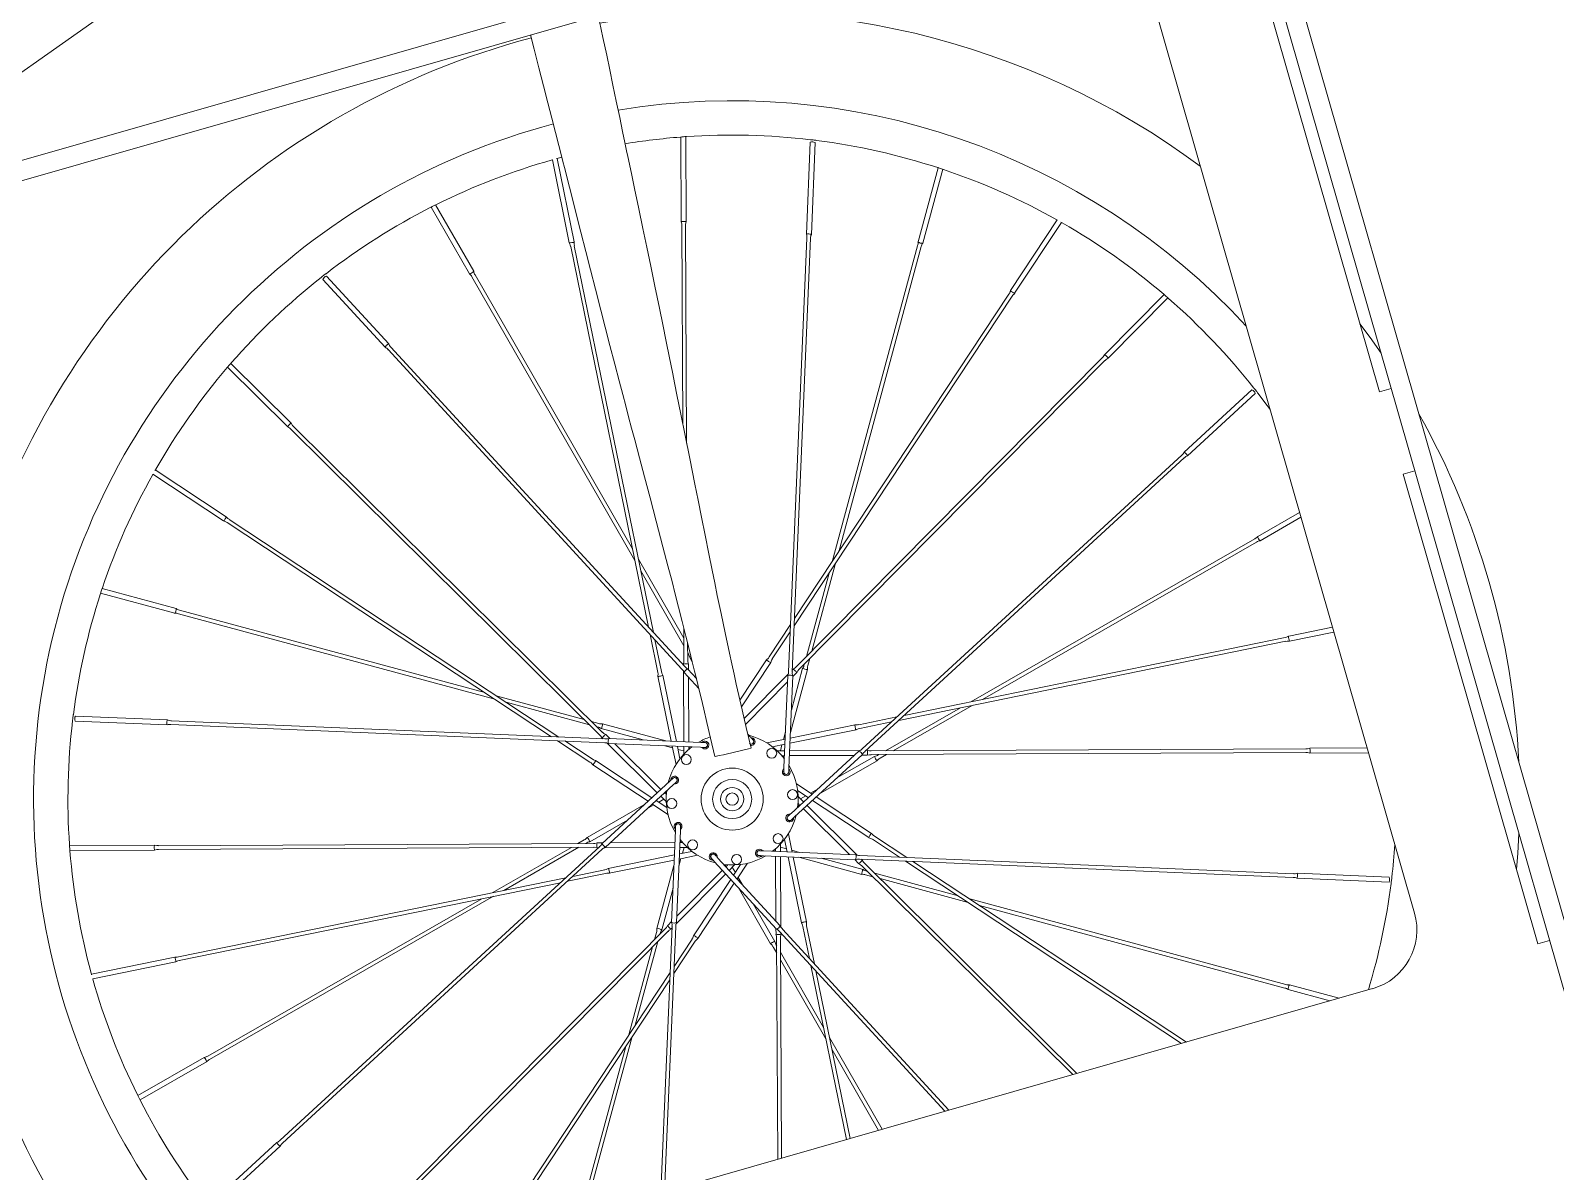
# Model space of a CAD drawing. Header units: millimetres. Extents: x -676 to 3203, y 230 to 2977.
# Drawn here: x 400 to 1024, y 2149 to 2615 of the extents above; entities that cross this region are included whole.
import ezdxf

# ---------------------------------------------------------------- set-up
doc = ezdxf.new("R2010")
doc.units = ezdxf.units.MM
doc.layers.add('ZANO_R', color=7, linetype='Continuous', lineweight=0)

msp = doc.modelspace()

# ---------------------------------------------------------------- linework, layer by layer
at = {"layer": 'ZANO_R'}
for p, q in [((874.35, 2699.15), (98.23, 2476.6)), ((876.56, 2691.46), (100.44, 2468.91)), ((904.04, 2682.7), (1104.15, 1984.82)), ((843.9, 2682.02), (966.56, 2254.26)), ((896.35, 2680.49), (1095.83, 1984.82)), ((897.09, 2659.79), (952.21, 2467.53)), ((952.21, 2467.53), (957.02, 2468.91)), ((966.67, 2435.27), (961.86, 2433.89)), ((961.86, 2433.89), (1016.99, 2241.64)), ((1016.99, 2241.64), (1021.79, 2243.02)), ((949.41, 2223.34), (214.63, 2012.64))]:
    msp.add_line(p, q, dxfattribs=at)
at = {"layer": 'ZANO_R', "color": 253}
for p, q in [((310.44, 2537.45), (472.22, 2651.53)), ((666.42, 2571.8), (666.59, 2537.16)), ((668.62, 2537.17), (668.45, 2571.96)), ((719.37, 2569.67), (717.79, 2532.04)), ((719.82, 2531.95), (721.4, 2569.58)), ((613.88, 2562.46), (620.81, 2528.54)), ((622.8, 2528.94), (615.84, 2563.02)), ((616.23, 2563.11), (617.76, 2563.52)), ((771.64, 2559.23), (763.45, 2528.93)), ((765.41, 2528.4), (773.57, 2558.6)), ((564.32, 2543.11), (579.95, 2515.89)), ((581.72, 2516.9), (566.13, 2544.03)), ((666.85, 2535.59), (667.25, 2454.34)), ((668.82, 2446.5), (668.38, 2535.6)), ((820.37, 2537.87), (801.28, 2508.98)), ((802.98, 2507.86), (822.15, 2536.88)), ((621.38, 2527.05), (653.24, 2371.2)), ((655.24, 2369.02), (622.87, 2527.35)), ((717.97, 2530.46), (710.52, 2353.02)), ((712.04, 2352.96), (719.5, 2530.4)), ((763.28, 2527.35), (728.32, 2398.05)), ((731, 2402.1), (764.75, 2526.95)), ((546.96, 2487.18), (521.47, 2514.9)), ((580.95, 2514.65), (647.66, 2398.51)), ((646.69, 2403.26), (582.28, 2515.41)), ((519.98, 2513.53), (545.47, 2485.8)), ((712.84, 2371.84), (801.9, 2506.69)), ((800.63, 2507.53), (712.96, 2374.8)), ((864.13, 2507.32), (839.75, 2482.71)), ((841.2, 2481.28), (865.67, 2505.99)), ((546.71, 2484.82), (666.91, 2354.08)), ((668.03, 2355.11), (547.84, 2485.85)), ((481.03, 2477.6), (505.64, 2453.22)), ((507.07, 2454.67), (482.36, 2479.14)), ((838.83, 2481.41), (713.66, 2355)), ((714.74, 2353.93), (839.91, 2480.34)), ((900.06, 2468.37), (872.33, 2442.88)), ((873.71, 2441.39), (901.43, 2466.88)), ((506.94, 2452.3), (633.35, 2327.13)), ((634.42, 2328.21), (508.01, 2453.38)), ((871.35, 2441.64), (740.61, 2321.44)), ((741.64, 2320.32), (872.38, 2440.51)), ((450.48, 2433.84), (479.37, 2414.75)), ((480.49, 2416.45), (451.47, 2435.62)), ((480.82, 2414.1), (613.55, 2326.43)), ((616.51, 2326.31), (481.66, 2415.37)), ((919.54, 2418.23), (902.42, 2408.4)), ((903.43, 2406.63), (920.11, 2416.22)), ((901.18, 2407.4), (785.04, 2340.69)), ((789.79, 2341.66), (901.94, 2406.07)), ((667.68, 2366.7), (649.1, 2399.06)), ((719.99, 2361.4), (729.73, 2397.42)), ((650.07, 2394.31), (667.7, 2363.61)), ((727.06, 2393.37), (717.82, 2359.21)), ((429.12, 2385.11), (459.42, 2376.92)), ((459.95, 2378.88), (429.75, 2387.04)), ((461, 2376.75), (590.3, 2341.79)), ((586.25, 2344.47), (461.4, 2378.22)), ((667.66, 2371.01), (667.73, 2357.7)), ((711.33, 2372.33), (702.58, 2359.09)), ((933.02, 2371.21), (915.07, 2367.54)), ((653.83, 2368.3), (657.01, 2352.76)), ((658.51, 2353.06), (655.83, 2366.13)), ((669.25, 2357.7), (669.22, 2364.82)), ((703.86, 2358.25), (711.21, 2369.38)), ((755.55, 2333.11), (913.88, 2365.48)), ((913.58, 2366.97), (757.73, 2335.11)), ((915.47, 2365.55), (933.58, 2369.25)), ((669.57, 2363.42), (669.22, 2364.02)), ((669.24, 2360.94), (669.4, 2360.65)), ((669.96, 2359.16), (671.13, 2357.13)), ((718.4, 2355.51), (719.19, 2358.42)), ((667.48, 2356.12), (667.48, 2355.71)), ((667.5, 2353.23), (667.64, 2324.41)), ((667.79, 2352.75), (673.8, 2346.22)), ((672.81, 2350.29), (669.28, 2354.13)), ((669.53, 2353.86), (669.51, 2356.13)), ((701.51, 2357.92), (690.6, 2341.41)), ((691.23, 2338.66), (703.2, 2356.8)), ((710.34, 2352.01), (692.33, 2333.83)), ((711.25, 2328.11), (718.23, 2353.93)), ((716.27, 2354.46), (711.64, 2337.33)), ((712.37, 2354.06), (712.08, 2353.77)), ((712.22, 2351.02), (713.81, 2352.63)), ((717.01, 2356.23), (716.93, 2355.91)), ((657.08, 2351.17), (662.5, 2324.63)), ((664.6, 2324.54), (659.07, 2351.57)), ((669.67, 2324.33), (669.54, 2350.85)), ((692.87, 2331.49), (710.09, 2348.88)), ((710.2, 2351.47), (708.62, 2313.84)), ((710.65, 2313.75), (712.23, 2351.38)), ((626.95, 2333.46), (590.93, 2343.2)), ((594.98, 2340.53), (629.14, 2331.29)), ((753.23, 2320.67), (785.59, 2339.25)), ((456.4, 2333.29), (418.77, 2334.87)), ((754.84, 2334.52), (739.29, 2331.34)), ((780.84, 2338.28), (750.14, 2320.65)), ((418.68, 2332.84), (456.31, 2331.26)), ((457.89, 2331.44), (635.33, 2323.99)), ((635.39, 2325.51), (457.95, 2332.97)), ((632.84, 2331.87), (629.93, 2332.66)), ((632.12, 2330.48), (632.44, 2330.4)), ((633.89, 2329.74), (651.02, 2325.11)), ((660.24, 2324.72), (634.42, 2331.7)), ((637.33, 2325.69), (635.72, 2327.28)), ((694.77, 2326.4), (693.82, 2327.44)), ((709.23, 2328.42), (708.38, 2325.28)), ((711.07, 2323.75), (738.1, 2329.28)), ((737.7, 2331.27), (711.16, 2325.85)), ((739.59, 2329.84), (752.66, 2332.52)), ((616.02, 2324.8), (629.26, 2316.05)), ((630.1, 2317.33), (618.97, 2324.68)), ((634.29, 2325.84), (634.58, 2325.55)), ((636.34, 2323.81), (656.82, 2303.53)), ((636.88, 2323.67), (674.51, 2322.09)), ((674.6, 2324.12), (636.97, 2325.7)), ((658.32, 2304.9), (639.47, 2323.56)), ((659.93, 2322.7), (663.07, 2321.85)), ((662.92, 2322.58), (664.46, 2315.06)), ((666.06, 2317.38), (665.02, 2322.49)), ((665.27, 2321.26), (667.66, 2320.61)), ((667.65, 2322.38), (667.66, 2319.27)), ((669.69, 2321.23), (669.68, 2322.29)), ((670.53, 2321.94), (669.68, 2322.17)), ((709.11, 2325.43), (701.59, 2323.89)), ((703.91, 2322.29), (709.02, 2323.33)), ((708.91, 2320.7), (705.8, 2320.69)), ((707.79, 2323.08), (707.14, 2320.69)), ((739.76, 2320.85), (710.94, 2320.71)), ((739.28, 2320.56), (711.56, 2295.07)), ((742.65, 2320.87), (742.24, 2320.87)), ((922.12, 2321.5), (744.23, 2320.62)), ((947.17, 2321.87), (923.69, 2321.76)), ((630.43, 2314.98), (653.04, 2300.05)), ((654.58, 2301.47), (631.55, 2316.67)), ((707.76, 2318.66), (708.82, 2318.67)), ((708.47, 2317.82), (708.7, 2318.67)), ((710.86, 2318.68), (737.38, 2318.81)), ((712.93, 2293.58), (740.66, 2319.07)), ((723.51, 2303.31), (746.7, 2316.62)), ((745.69, 2318.39), (730.31, 2309.55)), ((740.39, 2318.82), (742.66, 2318.84)), ((744.23, 2319.1), (922.13, 2319.97)), ((747.47, 2319.11), (747.18, 2318.95)), ((747.94, 2317.63), (750.55, 2319.13)), ((923.7, 2319.73), (947.75, 2319.84)), ((661.95, 2308.24), (634.22, 2282.75)), ((710.64, 2312.12), (710.59, 2312.36)), ((635.6, 2281.26), (663.32, 2306.75)), ((658.26, 2302.1), (660.47, 2299.91)), ((660.51, 2302.73), (659.76, 2303.47)), ((660.61, 2303.82), (659.85, 2303.39)), ((720.1, 2302.92), (713.7, 2307.15)), ((714.2, 2304.38), (718.56, 2301.51)), ((716.62, 2299.72), (714.41, 2301.91)), ((717.51, 2302.2), (715.36, 2300.97)), ((722.31, 2304.96), (719.48, 2303.33)), ((651.37, 2298.51), (628.18, 2285.2)), ((652.57, 2296.86), (655.4, 2298.49)), ((654.78, 2298.89), (661.18, 2294.67)), ((660.68, 2297.44), (656.32, 2300.31)), ((657.37, 2299.62), (659.52, 2300.85)), ((714.27, 2298), (715.03, 2298.43)), ((714.37, 2299.09), (715.12, 2298.35)), ((716.56, 2296.92), (735.41, 2278.26)), ((738.54, 2278.01), (718.06, 2298.29)), ((720.3, 2300.35), (743.33, 2285.15)), ((744.45, 2286.84), (721.84, 2301.77)), ((629.19, 2283.43), (644.57, 2292.27)), ((626.94, 2284.19), (624.33, 2282.69)), ((664.02, 2283.14), (637.5, 2283.01)), ((664.23, 2288.07), (662.65, 2250.44)), ((664.68, 2250.35), (666.26, 2287.98)), ((667.12, 2283.16), (666.06, 2283.15)), ((666.41, 2284), (666.18, 2283.15)), ((708.82, 2284.44), (709.87, 2279.33)), ((711.96, 2279.24), (710.42, 2286.76)), ((744.78, 2284.49), (755.91, 2277.14)), ((758.86, 2277.02), (745.62, 2285.77)), ((451.18, 2282.09), (416.39, 2281.92)), ((416.55, 2279.89), (451.19, 2280.06)), ((630.65, 2282.72), (452.75, 2281.85)), ((452.76, 2280.32), (630.65, 2281.2)), ((633.24, 2281.5), (502.5, 2161.31)), ((503.53, 2160.18), (634.27, 2280.38)), ((621.65, 2281.15), (589.29, 2262.57)), ((594.04, 2263.54), (624.74, 2281.17)), ((627.41, 2282.71), (627.7, 2282.87)), ((634.49, 2282.99), (632.22, 2282.98)), ((632.23, 2280.95), (632.64, 2280.95)), ((635.12, 2280.97), (663.94, 2281.11)), ((663.81, 2278.07), (636.78, 2272.54)), ((665.77, 2276.39), (673.29, 2277.93)), ((670.97, 2279.53), (665.86, 2278.48)), ((665.97, 2281.12), (669.08, 2281.13)), ((667.09, 2278.74), (667.74, 2281.13)), ((700.28, 2277.7), (737.91, 2276.12)), ((738, 2278.15), (700.37, 2279.73)), ((704.35, 2279.88), (705.2, 2279.65)), ((705.19, 2280.59), (705.2, 2279.53)), ((705.21, 2277.49), (705.34, 2250.97)), ((707.23, 2279.44), (707.22, 2282.55)), ((709.61, 2280.56), (707.22, 2281.21)), ((707.38, 2248.59), (707.24, 2277.41)), ((710.28, 2277.28), (715.81, 2250.25)), ((714.95, 2279.12), (711.81, 2279.97)), ((717.8, 2250.65), (712.38, 2277.19)), ((714.64, 2277.1), (740.46, 2270.12)), ((916.99, 2270.38), (739.55, 2277.83)), ((635.29, 2271.98), (622.22, 2269.3)), ((637.18, 2270.55), (663.72, 2275.97)), ((663.63, 2273.71), (656.65, 2247.89)), ((683.45, 2271.79), (664.79, 2252.94)), ((665.65, 2273.4), (666.5, 2276.54)), ((680.11, 2275.42), (705.6, 2247.69)), ((707.09, 2249.07), (681.6, 2276.79)), ((684.53, 2274.08), (684.96, 2273.32)), ((685.62, 2273.98), (684.88, 2273.23)), ((686.25, 2271.73), (688.44, 2273.94)), ((688.73, 2270.84), (687.5, 2272.99)), ((690.91, 2274.15), (688.04, 2269.79)), ((689.46, 2268.25), (693.68, 2274.65)), ((740.99, 2272.08), (723.86, 2276.71)), ((737.55, 2276.13), (739.16, 2274.54)), ((739.49, 2276.31), (916.93, 2268.85)), ((740.59, 2275.98), (740.3, 2276.27)), ((740.46, 2273.61), (826.75, 2188.16)), ((828.43, 2188.65), (741.53, 2274.69)), ((742.76, 2271.34), (742.44, 2271.42)), ((758.37, 2275.51), (871.29, 2200.93)), ((873.21, 2201.49), (761.33, 2275.39)), ((619.33, 2268.71), (461, 2236.34)), ((461.3, 2234.85), (617.15, 2266.71)), ((620.05, 2267.3), (635.59, 2270.48)), ((658.61, 2247.36), (663.24, 2264.49)), ((664.54, 2249.81), (684.82, 2270.29)), ((686.88, 2268.05), (671.68, 2245.02)), ((673.37, 2243.9), (688.3, 2266.51)), ((689.84, 2264.84), (703.15, 2241.65)), ((691.49, 2266.04), (689.86, 2268.87)), ((742.04, 2269.95), (744.95, 2269.16)), ((779.9, 2261.29), (745.74, 2270.53)), ((747.93, 2268.36), (783.95, 2258.62)), ((918.48, 2268.53), (956.11, 2266.95)), ((956.2, 2268.98), (918.57, 2270.56)), ((585.09, 2260.16), (472.94, 2195.75)), ((473.7, 2194.42), (589.84, 2261.13)), ((913.88, 2225.07), (784.59, 2260.03)), ((704.92, 2242.66), (696.08, 2258.04)), ((788.63, 2257.35), (913.48, 2223.6)), ((660.14, 2247.89), (534.97, 2121.48)), ((536.05, 2120.41), (661.22, 2246.82)), ((656.48, 2246.31), (655.69, 2243.4)), ((657.87, 2245.59), (657.95, 2245.91)), ((662.84, 2248.86), (658.26, 2139.85)), ((659.8, 2140.29), (664.36, 2248.8)), ((662.66, 2250.8), (661.07, 2249.19)), ((662.51, 2247.76), (662.8, 2248.05)), ((705.35, 2247.96), (705.37, 2245.69)), ((706.85, 2246.71), (774.46, 2173.17)), ((707.4, 2245.7), (707.4, 2246.11)), ((776.1, 2173.64), (707.97, 2247.74)), ((716.37, 2248.76), (719.05, 2235.69)), ((721.05, 2233.51), (717.87, 2249.06)), ((654.89, 2240.42), (645.15, 2204.4)), ((647.82, 2208.45), (657.06, 2242.61)), ((663.55, 2229.49), (672.3, 2242.73)), ((671.02, 2243.57), (663.67, 2232.44)), ((704.16, 2240.41), (705.66, 2237.8)), ((705.64, 2240.88), (705.48, 2241.17)), ((705.63, 2244.12), (706.07, 2153.56)), ((707.59, 2154), (707.15, 2244.12)), ((459.41, 2236.27), (425.33, 2229.31)), ((425.89, 2227.35), (459.81, 2234.28)), ((724.81, 2207.51), (707.18, 2238.21)), ((707.2, 2235.12), (725.78, 2202.76)), ((662.04, 2229.98), (589.49, 2120.13)), ((591.74, 2120.78), (661.92, 2227.02)), ((719.64, 2232.79), (734.19, 2161.62)), ((735.66, 2162.04), (721.64, 2230.62)), ((914.93, 2222.94), (931.97, 2218.33)), ((935.74, 2219.42), (915.46, 2224.9)), ((626.84, 2130.84), (646.56, 2203.76)), ((748.76, 2165.8), (727.22, 2203.31)), ((643.88, 2199.72), (625.13, 2130.35)), ((728.19, 2198.56), (747.26, 2165.37)), ((471.45, 2195.19), (444.32, 2179.6)), ((445.24, 2177.79), (472.46, 2193.42)), ((501.17, 2160.43), (473.45, 2134.94)), ((474.82, 2133.45), (502.55, 2158.94))]:
    msp.add_line(p, q, dxfattribs=at)
at = {"layer": 'ZANO_R', "color": 253, "flags": 128}
for points in [[(695.15, 2321.78), (693.16, 2330.26), (691.5, 2337.45), (690.16, 2343.36), (689.13, 2347.97), (688.23, 2352), (687.31, 2356.2), (686.36, 2360.57), (684.58, 2368.88), (682.9, 2376.84), (681.35, 2384.26), (680.3, 2389.36), (679.22, 2394.63), (677.88, 2401.24), (676.33, 2408.87), (674.86, 2416.23), (673.47, 2423.17), (672.16, 2429.7), (670.07, 2440.2), (668.17, 2449.74), (666.45, 2458.37), (664.85, 2466.36), (664, 2470.59), (662.99, 2475.6), (661.81, 2481.44), (660.46, 2488.11), (659.04, 2495.09), (657.68, 2501.73), (655.82, 2510.73), (654.1, 2519.03), (652.51, 2526.68), (650.9, 2534.42), (649.22, 2542.44), (647.49, 2550.72), (646.33, 2556.26), (645.4, 2560.69), (644.74, 2563.85), (644.26, 2566.18), (643.56, 2569.5), (642.62, 2574.03), (641.42, 2579.75), (640.02, 2586.47), (638.64, 2593.08), (637.33, 2599.36), (636.1, 2605.28), (634.58, 2612.58), (633.23, 2619.09)], [(604.98, 2613.59), (606.48, 2607.75), (608.42, 2600.15), (610.31, 2592.73), (612.07, 2585.83), (613.7, 2579.46), (615.19, 2573.62), (616.54, 2568.31), (617.45, 2564.71), (618.21, 2561.73), (618.81, 2559.36), (619.48, 2556.73), (620.34, 2553.36), (621.38, 2549.25), (623.5, 2540.92), (625.56, 2532.82), (627.55, 2525), (629.47, 2517.47), (631.48, 2509.61), (633.69, 2501.02), (635.51, 2493.95), (637.45, 2486.45), (639.44, 2478.81), (641.2, 2472.09), (642.69, 2466.4), (643.91, 2461.77), (645.08, 2457.32), (646.3, 2452.72), (647.56, 2447.91), (649.5, 2440.58), (651.59, 2432.7), (653.84, 2424.17), (656.35, 2414.67), (659.1, 2404.19), (661.14, 2396.4), (662.83, 2389.88), (664.17, 2384.71), (665.52, 2379.44), (667, 2373.64), (668.55, 2367.51), (670.15, 2361.1), (671.13, 2357.12), (672.08, 2353.28), (672.99, 2349.56), (673.86, 2345.97), (674.74, 2342.28), (675.82, 2337.76), (677.11, 2332.26), (678.61, 2325.79), (680.31, 2318.34)], [(719.48, 2570.71), (719.47, 2570.71), (719.57, 2570.7), (719.8, 2570.69), (720.14, 2570.66), (720.54, 2570.62), (720.96, 2570.57), (721.36, 2570.51), (721.68, 2570.46), (721.9, 2570.42), (721.99, 2570.4), (721.98, 2570.4)], [(613.8, 2562.44), (613.8, 2562.44), (613.88, 2562.46)], [(771.51, 2559.27), (771.51, 2559.27), (771.65, 2559.23), (771.92, 2559.16), (772.27, 2559.06), (772.66, 2558.93), (773.06, 2558.8), (773.42, 2558.67), (773.7, 2558.56), (773.86, 2558.5), (773.9, 2558.48), (773.85, 2558.5)], [(666.57, 2537.15), (666.81, 2536.24), (666.82, 2535.59)], [(666.59, 2537.15), (666.59, 2537.16), (666.67, 2537.22), (666.89, 2537.26), (667.22, 2537.29), (667.61, 2537.31), (668, 2537.3), (668.33, 2537.27), (668.55, 2537.22), (668.62, 2537.17), (668.62, 2537.16)], [(668.41, 2535.6), (668.41, 2536.19), (668.64, 2537.16)], [(820.37, 2537.87), (820.28, 2537.91), (820.33, 2537.89), (820.37, 2537.87)], [(821.93, 2537.02), (822.13, 2536.89), (822.36, 2536.75), (822.48, 2536.67), (822.48, 2536.67)], [(620.8, 2528.52), (621.21, 2527.67), (621.34, 2527.04)], [(622.91, 2527.36), (622.79, 2527.93), (622.82, 2528.93)], [(718.81, 2532.15), (719.2, 2532.12), (719.52, 2532.07), (719.74, 2532.02), (719.82, 2531.95), (719.81, 2531.95)], [(519.32, 2514.35), (519.32, 2514.35), (519.43, 2514.44), (519.63, 2514.61), (519.91, 2514.85), (520.23, 2515.11), (520.56, 2515.36), (520.87, 2515.59), (521.12, 2515.77), (521.27, 2515.87), (521.31, 2515.89)], [(801.26, 2508.98), (800.95, 2508.09), (800.6, 2507.55)], [(801.93, 2506.67), (802.25, 2507.16), (802.99, 2507.84)], [(863.97, 2507.44), (863.97, 2507.44), (864, 2507.42), (864.15, 2507.31), (864.38, 2507.12), (864.68, 2506.88), (865, 2506.61), (865.31, 2506.33), (865.58, 2506.08), (865.77, 2505.9), (865.88, 2505.8), (865.88, 2505.8)], [(952.87, 2483.38), (948.36, 2489.77), (944.24, 2495.34)], [(546.11, 2486.6), (546.4, 2486.86), (546.67, 2487.05), (546.86, 2487.17), (546.96, 2487.18), (546.97, 2487.17)], [(839.73, 2482.71), (839.25, 2481.9), (838.8, 2481.44)], [(839.75, 2482.7), (839.75, 2482.71), (839.85, 2482.69), (840.04, 2482.57), (840.29, 2482.36), (840.58, 2482.09), (840.84, 2481.81), (841.06, 2481.56), (841.18, 2481.37), (841.2, 2481.28), (841.19, 2481.27)], [(480.91, 2477.44), (480.91, 2477.44), (480.93, 2477.47), (481.04, 2477.62), (481.23, 2477.85), (481.47, 2478.15), (481.74, 2478.47), (482.02, 2478.78), (482.27, 2479.05), (482.45, 2479.24), (482.55, 2479.35), (482.55, 2479.35)], [(839.94, 2480.31), (840.35, 2480.73), (841.2, 2481.26)], [(900.92, 2468.98), (900.87, 2469.04), (900.91, 2468.99), (901.04, 2468.84), (901.24, 2468.6), (901.49, 2468.3), (901.76, 2467.97), (902, 2467.64), (902.21, 2467.35), (902.35, 2467.15), (902.42, 2467.04), (902.42, 2467.05)], [(902.42, 2467.05), (906.25, 2461.98), (907.48, 2460.29)], [(505.65, 2453.22), (505.64, 2453.22), (505.66, 2453.32), (505.78, 2453.51), (505.99, 2453.76), (506.26, 2454.04), (506.54, 2454.31), (506.79, 2454.53), (506.98, 2454.65), (507.07, 2454.67), (507.08, 2454.66)], [(505.64, 2453.2), (506.45, 2452.72), (506.91, 2452.27)], [(508.04, 2453.41), (507.62, 2453.82), (507.09, 2454.67)], [(873.13, 2442.24), (873.39, 2441.95), (873.58, 2441.68), (873.7, 2441.49), (873.71, 2441.39), (873.7, 2441.38)], [(450.44, 2433.76), (450.45, 2433.79), (450.48, 2433.84)], [(479.37, 2414.73), (480.26, 2414.42), (480.8, 2414.07)], [(481.68, 2415.4), (481.19, 2415.72), (480.51, 2416.46)], [(429.07, 2384.97), (429.07, 2384.96), (429.1, 2385.05), (429.15, 2385.26), (429.24, 2385.58), (429.36, 2385.97), (429.49, 2386.37), (429.63, 2386.75), (429.75, 2387.06), (429.83, 2387.28), (429.87, 2387.37), (429.87, 2387.36)], [(915.05, 2367.55), (914.2, 2367.14), (913.57, 2367.01)], [(913.89, 2365.44), (914.47, 2365.56), (915.46, 2365.53)], [(702.55, 2359.11), (702.23, 2358.62), (701.5, 2357.93)], [(703.23, 2356.8), (703.54, 2357.69), (703.89, 2358.23)], [(656.98, 2352.75), (657.1, 2352.17), (657.06, 2351.17)], [(659.08, 2351.59), (658.68, 2352.44), (658.54, 2353.07)], [(667.69, 2357.7), (667.7, 2357.11), (667.47, 2356.14)], [(669.53, 2356.15), (669.3, 2357.06), (669.29, 2357.7)], [(703.21, 2356.8), (703.2, 2356.8), (703.11, 2356.79), (702.9, 2356.88), (702.61, 2357.03), (702.28, 2357.24), (701.96, 2357.46), (701.7, 2357.67), (701.54, 2357.83), (701.51, 2357.92), (701.51, 2357.92)], [(713.63, 2355.03), (713.22, 2354.61), (712.37, 2354.09)], [(713.84, 2352.63), (714.32, 2353.44), (714.76, 2353.91)], [(717.21, 2354.05), (716.84, 2354.16), (716.53, 2354.28), (716.33, 2354.38), (716.27, 2354.46), (716.28, 2354.47)], [(659.07, 2351.58), (659.07, 2351.57), (659, 2351.5), (658.8, 2351.41), (658.48, 2351.32), (658.1, 2351.23), (657.72, 2351.16), (657.39, 2351.13), (657.16, 2351.13), (657.08, 2351.17), (657.08, 2351.17)], [(417.64, 2332.95), (417.64, 2332.94), (417.65, 2333.05), (417.66, 2333.29), (417.69, 2333.63), (417.73, 2334.03), (417.78, 2334.45), (417.84, 2334.85), (417.9, 2335.17), (417.94, 2335.38), (417.95, 2335.46), (417.95, 2335.46)], [(456.2, 2332.28), (456.23, 2332.67), (456.28, 2332.99), (456.33, 2333.21), (456.4, 2333.29), (456.4, 2333.28)], [(633.32, 2327.1), (633.74, 2326.69), (634.26, 2325.84)], [(634.3, 2330.68), (634.19, 2330.31), (634.07, 2330), (633.97, 2329.8), (633.89, 2329.74), (633.88, 2329.75)], [(635.72, 2327.31), (634.91, 2327.78), (634.44, 2328.23)], [(738.11, 2329.28), (738.1, 2329.28), (738.03, 2329.35), (737.95, 2329.55), (737.85, 2329.87), (737.76, 2330.25), (737.69, 2330.63), (737.66, 2330.96), (737.66, 2331.19), (737.7, 2331.27), (737.7, 2331.27)], [(739.28, 2331.37), (738.7, 2331.25), (737.7, 2331.29)], [(738.12, 2329.27), (738.97, 2329.67), (739.6, 2329.81)], [(674.51, 2322.09), (674.84, 2322.08), (675.16, 2322.06), (675.47, 2322.05), (675.73, 2322.04), (675.96, 2322.03), (676.13, 2322.02), (676.23, 2322.02), (676.27, 2322.02)], [(676.35, 2324.05), (676.32, 2324.05), (676.21, 2324.05), (676.04, 2324.06), (675.82, 2324.07), (675.55, 2324.08), (675.25, 2324.09), (674.92, 2324.11), (674.6, 2324.12)], [(695.02, 2321.75), (695.07, 2321.75), (694.06, 2321.49)], [(695.96, 2325.11), (695.94, 2325.14), (695.87, 2325.21), (695.75, 2325.34), (695.6, 2325.5), (695.42, 2325.7), (695.21, 2325.92), (694.99, 2326.16), (694.77, 2326.4)], [(744.23, 2320.66), (743.64, 2320.65), (742.67, 2320.88)], [(923.68, 2321.78), (922.77, 2321.54), (922.12, 2321.53)], [(923.68, 2321.76), (923.69, 2321.76), (923.75, 2321.68), (923.79, 2321.46), (923.82, 2321.13), (923.84, 2320.74), (923.83, 2320.35), (923.8, 2320.02), (923.76, 2319.8), (923.7, 2319.73), (923.69, 2319.73)], [(629.24, 2316.02), (629.73, 2315.7), (630.42, 2314.97)], [(631.55, 2316.7), (630.66, 2317.01), (630.12, 2317.36)], [(631.55, 2316.67), (631.55, 2316.67), (631.56, 2316.58), (631.47, 2316.37), (631.32, 2316.08), (631.11, 2315.75), (630.89, 2315.43), (630.68, 2315.17), (630.52, 2315.01), (630.43, 2314.98), (630.43, 2314.98)], [(742.68, 2318.82), (743.59, 2319.05), (744.23, 2319.06)], [(746.07, 2317.43), (745.88, 2317.77), (745.75, 2318.07), (745.68, 2318.29), (745.69, 2318.39), (745.7, 2318.39)], [(922.13, 2319.94), (922.72, 2319.94), (923.69, 2319.71)], [(663.24, 2309.43), (663.21, 2309.41), (663.14, 2309.33), (663.01, 2309.22), (662.85, 2309.07), (662.65, 2308.89), (662.43, 2308.68), (662.19, 2308.46), (661.95, 2308.24)], [(708.62, 2313.84), (708.61, 2313.51), (708.59, 2313.19), (708.58, 2312.88), (708.57, 2312.62), (708.56, 2312.39), (708.55, 2312.22), (708.55, 2312.12), (708.55, 2312.08)], [(710.58, 2312), (710.58, 2312.03), (710.58, 2312.14), (710.59, 2312.31), (710.6, 2312.53), (710.61, 2312.8), (710.62, 2313.1), (710.64, 2313.43), (710.65, 2313.75)], [(663.32, 2306.75), (663.56, 2306.97), (663.8, 2307.19), (664.02, 2307.39), (664.22, 2307.57), (664.39, 2307.73), (664.51, 2307.84), (664.59, 2307.91), (664.61, 2307.93)], [(664.3, 2289.82), (664.3, 2289.79), (664.3, 2289.68), (664.29, 2289.51), (664.28, 2289.29), (664.27, 2289.02), (664.26, 2288.72), (664.24, 2288.39), (664.23, 2288.07)], [(666.26, 2287.98), (666.27, 2288.31), (666.29, 2288.63), (666.3, 2288.93), (666.31, 2289.2), (666.32, 2289.43), (666.33, 2289.6), (666.33, 2289.7), (666.33, 2289.74)], [(666.32, 2289.37), (666.34, 2289.44), (666.39, 2289.86)], [(711.56, 2295.07), (711.32, 2294.85), (711.08, 2294.63), (710.86, 2294.43), (710.66, 2294.25), (710.49, 2294.09), (710.37, 2293.98), (710.29, 2293.91), (710.27, 2293.89)], [(711.64, 2292.39), (711.67, 2292.41), (711.74, 2292.48), (711.87, 2292.6), (712.03, 2292.75), (712.23, 2292.93), (712.45, 2293.14), (712.69, 2293.36), (712.93, 2293.58)], [(628.81, 2284.39), (629, 2284.05), (629.13, 2283.75), (629.2, 2283.53), (629.19, 2283.43), (629.18, 2283.43)], [(743.33, 2285.14), (743.33, 2285.15), (743.32, 2285.24), (743.41, 2285.45), (743.56, 2285.74), (743.77, 2286.07), (743.99, 2286.39), (744.2, 2286.65), (744.36, 2286.81), (744.45, 2286.84), (744.45, 2286.84)], [(743.33, 2285.12), (744.22, 2284.81), (744.76, 2284.46)], [(745.64, 2285.8), (745.15, 2286.12), (744.46, 2286.85)], [(1008.25, 2272.11), (1008.78, 2278.82), (1009.23, 2286.82)], [(416.57, 2279.71), (416.57, 2279.7), (416.55, 2279.84), (416.52, 2280.09), (416.48, 2280.45), (416.45, 2280.86), (416.42, 2281.29), (416.4, 2281.67), (416.39, 2281.98), (416.39, 2282.17), (416.39, 2282.21)], [(451.2, 2280.06), (451.19, 2280.06), (451.13, 2280.14), (451.09, 2280.36), (451.06, 2280.69), (451.04, 2281.08), (451.05, 2281.47), (451.08, 2281.8), (451.13, 2282.02), (451.18, 2282.09), (451.19, 2282.09)], [(452.75, 2281.88), (452.16, 2281.88), (451.19, 2282.11)], [(451.2, 2280.04), (452.11, 2280.28), (452.76, 2280.29)], [(632.2, 2283), (631.29, 2282.77), (630.65, 2282.76)], [(630.65, 2281.16), (631.24, 2281.17), (632.21, 2280.94)], [(681.6, 2276.79), (681.38, 2277.03), (681.16, 2277.27), (680.96, 2277.49), (680.78, 2277.69), (680.62, 2277.86), (680.51, 2277.98), (680.44, 2278.06), (680.42, 2278.08)], [(698.53, 2277.77), (698.56, 2277.77), (698.67, 2277.77), (698.84, 2277.76), (699.06, 2277.75), (699.33, 2277.74), (699.63, 2277.73), (699.96, 2277.71), (700.28, 2277.7)], [(700.37, 2279.73), (700.04, 2279.74), (699.72, 2279.76), (699.42, 2279.77), (699.15, 2279.78), (698.92, 2279.79), (698.75, 2279.8), (698.65, 2279.8), (698.61, 2279.8)], [(636.76, 2272.55), (635.91, 2272.15), (635.28, 2272.01)], [(636.77, 2272.54), (636.78, 2272.54), (636.85, 2272.47), (636.93, 2272.27), (637.03, 2271.95), (637.12, 2271.57), (637.19, 2271.19), (637.22, 2270.86), (637.22, 2270.63), (637.18, 2270.55), (637.18, 2270.55)], [(678.92, 2276.71), (678.94, 2276.68), (679.02, 2276.61), (679.13, 2276.48), (679.28, 2276.32), (679.46, 2276.12), (679.67, 2275.89), (679.89, 2275.66), (680.11, 2275.42)], [(739.16, 2274.51), (739.97, 2274.03), (740.44, 2273.59)], [(740.58, 2271.14), (740.69, 2271.51), (740.81, 2271.82), (740.91, 2272.02), (740.99, 2272.08), (741, 2272.07)], [(741.56, 2274.72), (741.14, 2275.13), (740.62, 2275.98)], [(635.6, 2270.45), (636.18, 2270.57), (637.18, 2270.53)], [(918.68, 2269.54), (918.65, 2269.15), (918.6, 2268.83), (918.55, 2268.61), (918.48, 2268.53), (918.48, 2268.54)], [(957.24, 2268.87), (957.24, 2268.82), (957.22, 2268.62), (957.2, 2268.31), (957.16, 2267.92), (957.11, 2267.5), (957.06, 2267.09), (957, 2266.74), (956.95, 2266.49), (956.93, 2266.37), (956.93, 2266.38)], [(657.67, 2247.77), (658.04, 2247.66), (658.35, 2247.54), (658.55, 2247.44), (658.61, 2247.36), (658.6, 2247.35)], [(661.04, 2249.19), (660.57, 2248.38), (660.12, 2247.91)], [(661.25, 2246.79), (661.66, 2247.21), (662.51, 2247.73)], [(705.35, 2245.67), (705.58, 2244.76), (705.59, 2244.12)], [(707.19, 2244.12), (707.18, 2244.71), (707.41, 2245.68)], [(715.8, 2250.23), (716.2, 2249.38), (716.34, 2248.75)], [(715.81, 2250.24), (715.81, 2250.25), (715.88, 2250.32), (716.08, 2250.4), (716.4, 2250.5), (716.78, 2250.59), (717.16, 2250.66), (717.49, 2250.69), (717.72, 2250.69), (717.8, 2250.65), (717.8, 2250.65)], [(717.9, 2249.07), (717.78, 2249.65), (717.82, 2250.64)], [(671.65, 2245.02), (671.34, 2244.13), (670.99, 2243.59)], [(671.67, 2245.02), (671.68, 2245.02), (671.77, 2245.03), (671.98, 2244.94), (672.27, 2244.79), (672.6, 2244.58), (672.92, 2244.36), (673.18, 2244.15), (673.34, 2243.99), (673.37, 2243.9), (673.37, 2243.9)], [(672.33, 2242.71), (672.65, 2243.2), (673.38, 2243.89)], [(703.96, 2242.28), (704.3, 2242.47), (704.6, 2242.6), (704.82, 2242.67), (704.92, 2242.66), (704.92, 2242.65)], [(460.99, 2236.38), (460.41, 2236.26), (459.42, 2236.29)], [(459.83, 2234.27), (460.68, 2234.68), (461.31, 2234.81)], [(425.39, 2229.05), (425.33, 2229.31), (425.27, 2229.56), (425.24, 2229.69), (425.25, 2229.68)], [(425.92, 2227.26), (425.9, 2227.31), (425.89, 2227.35)], [(501.75, 2159.58), (501.49, 2159.87), (501.3, 2160.14), (501.18, 2160.33), (501.17, 2160.43), (501.18, 2160.44)]]:
    msp.add_lwpolyline(points, dxfattribs=at)
at = {"layer": 'ZANO_R', "color": 253}
for centre, radius in [((703.62, 2319.66), 2.04), ((668.69, 2317.09), 2.04), ((687.44, 2300.91), 12.7), ((687.44, 2300.91), 7.99), ((687.44, 2300.91), 4.76), ((687.44, 2300.91), 2.54), ((712.14, 2302.73), 2.04), ((662.74, 2299.09), 2.04), ((671.26, 2282.16), 2.04), ((706.19, 2284.73), 2.04), ((689.26, 2276.21), 2.04)]:
    msp.add_circle(centre, radius, dxfattribs=at)
for centre, radius, start, end in [((687.44, 2300.91), 322.1, 53.52782, 99.66454), ((687.44, 2300.91), 322.1, 104.77568, 223.10933), ((687.44, 2300.91), 285.75, 42.62715, 99.39781), ((687.44, 2300.91), 285.75, 104.8331, 226.90779), ((687.44, 2300.91), 271.7, 94.47612, 99.27222), ((668.88, 2553.01), 18.96, 90.41935, 98.00455), ((687.44, 2300.91), 271.7, 83.22711, 93.94742), ((687.44, 2300.91), 271.7, 71.9759, 82.69545), ((720.27, 2566.99), 2.83, 66.55276, 108.63911), ((687.44, 2300.91), 271.7, 105.72567, 116.44787), ((619.49, 2547.11), 16.33, 101.54245, 103.84095), ((687.44, 2300.91), 271.7, 60.72759, 71.44657), ((687.44, 2300.91), 271.7, 116.97722, 127.69617), ((573.81, 2526.72), 18.94, 112.92288, 120.52351), ((687.44, 2300.91), 271.7, 49.47709, 60.19789), ((621.21, 2530.44), 1.95, 258.35193, 288.91039), ((621.69, 2530.54), 1.95, 274.2086, 304.75014), ((715.1, 2530.97), 2.89, 350.02756, 21.46621), ((718.45, 2530.75), 1.45, 75.86107, 117.41026), ((722.51, 2530.63), 2.99, 154.02495, 184.47841), ((760.59, 2528.47), 2.89, 337.3038, 8.85674), ((765, 2530.79), 2.43, 230.10624, 279.63382), ((767.73, 2526.52), 2.98, 141.36787, 171.7921), ((687.44, 2300.91), 271.7, 128.22595, 138.9476), ((522.21, 2512.59), 2.43, 107.83394, 157.35514), ((579.74, 2518.3), 2.43, 275.10722, 324.63394), ((578.25, 2513.54), 2.89, 22.31044, 53.84887), ((584.69, 2517.21), 2.98, 186.36023, 216.79979), ((802.91, 2510.05), 1.95, 213.35886, 243.90159), ((803.33, 2509.77), 1.95, 229.215, 259.74237), ((687.44, 2300.91), 271.7, 38.22871, 48.94774), ((546.85, 2485.36), 1.45, 120.84738, 162.42373), ((544.32, 2483.14), 2.88, 35.02223, 66.47256), ((549.8, 2488.14), 2.99, 198.99757, 229.50405), ((687.44, 2300.91), 271.7, 139.47723, 150.1975), ((898.8, 2465.84), 2.83, 21.5477, 63.64251), ((687.44, 2300.91), 322.1, 2.68682, 29.31318), ((869.67, 2444.03), 2.89, 305.05785, 336.43556), ((871.89, 2441.5), 1.45, 30.84947, 72.42164), ((874.67, 2438.55), 2.99, 108.99996, 139.50101), ((687.44, 2300.91), 271.7, 150.72647, 161.44639), ((464.67, 2427.35), 15.58, 146.53031, 148.91231), ((478.3, 2416.38), 1.95, 303.36413, 333.90073), ((478.58, 2416.8), 1.95, 319.20194, 349.75544), ((900.07, 2410.1), 2.89, 292.31466, 323.84123), ((904.83, 2408.61), 2.43, 185.11079, 234.62954), ((903.74, 2403.66), 2.98, 96.35928, 126.80278), ((687.44, 2300.91), 271.7, 161.97788, 172.69502), ((457.56, 2378.47), 2.43, 320.10569, 9.63362), ((459.88, 2374.05), 2.89, 67.32755, 98.82841), ((461.83, 2381.2), 2.98, 231.35762, 261.80548), ((916.97, 2367.14), 1.95, 168.3696, 198.89272), ((917.07, 2366.66), 1.95, 184.21127, 214.74747), ((666.98, 2358.84), 2.99, 6.30476, 36.74773), ((670.06, 2359.98), 0.816, 263.12276, 309.81845), ((664.96, 2351.79), 2.98, 19.09267, 49.51696), ((668.26, 2354.34), 1.95, 82.93603, 113.47295), ((670.32, 2351.5), 2.83, 111.55618, 153.63176), ((670.42, 2356.79), 2.89, 215.03016, 246.57893), ((668.76, 2354.34), 1.95, 67.08605, 97.62743), ((707.52, 2352.78), 2.98, 334.06774, 4.54205), ((714.92, 2352.45), 2.89, 170.04502, 201.56271), ((711.65, 2352.25), 1.95, 37.9422, 68.46981), ((712.01, 2351.9), 1.95, 22.08876, 52.62581), ((713.94, 2356.34), 2.99, 321.26691, 351.78187), ((717.87, 2355.33), 1.45, 243.10206, 284.71675), ((721.09, 2354.38), 2.88, 157.28762, 188.75274), ((711.11, 2348.78), 2.83, 66.55275, 108.63576), ((421.36, 2333.74), 2.83, 156.55063, 198.63788), ((457.72, 2335.97), 2.98, 243.98408, 274.51461), ((687.44, 2300.91), 271.7, 173.22693, 183.94544), ((457.6, 2331.92), 1.45, 165.85236, 207.41896), ((457.38, 2328.57), 2.88, 80.0218, 111.47197), ((632.01, 2327.41), 2.99, 51.26765, 81.7794), ((633.97, 2334.56), 2.89, 247.30114, 278.74409), ((633.02, 2331.34), 1.45, 333.10216, 14.71664), ((636.45, 2325.48), 1.95, 112.08072, 142.63385), ((687.44, 2300.91), 26.99, 37.77351, 75.52539), ((636.1, 2325.12), 1.95, 127.9345, 158.47353), ((635.57, 2320.99), 2.98, 64.06774, 94.54205), ((635.9, 2328.39), 2.89, 260.01974, 291.59232), ((639.57, 2324.58), 2.83, 156.55302, 198.63549), ((687.44, 2300.91), 26.99, 127.77351, 165.52539), ((687.44, 2300.91), 26.99, 109.43247, 120.52539), ((676.31, 2323.03), 1.59, 217.3865, 137.80286), ((676.31, 2323.03), 1.08, 247.84476, 4.21175), ((676.31, 2323.03), 1.08, 4.21175, 107.3446), ((676.31, 2323.03), 1.02, 267.59468, 87.59468), ((619.16, 2617.42), 305.27, 281.57987, 284.20256), ((695.21, 2324.42), 1.02, 222.59468, 42.59468), ((695.21, 2324.42), 1.08, 244.47256, 4.21175), ((695.21, 2324.42), 1.59, 258.05796, 92.80286), ((695.21, 2324.42), 1.08, 4.21175, 62.3446), ((738.35, 2318.32), 2.43, 17.83742, 67.35052), ((738.32, 2323.39), 2.98, 289.09415, 319.51795), ((740.87, 2320.09), 1.95, 352.93603, 23.47295), ((687.44, 2300.91), 26.99, 352.77351, 30.52539), ((743.32, 2317.92), 2.89, 125.04533, 156.56102), ((740.87, 2319.59), 1.95, 337.08605, 7.62743), ((745.38, 2321.36), 2.99, 276.26109, 306.78736), ((747.44, 2317.88), 1.45, 198.12759, 239.69348), ((749.04, 2314.93), 2.88, 112.27175, 143.77358), ((663.93, 2308.68), 1.59, 262.3865, 182.80286), ((663.93, 2308.68), 1.08, 4.21175, 152.3446), ((663.93, 2308.68), 1.02, 312.59468, 132.59468), ((663.93, 2308.68), 1.08, 292.84476, 4.21175), ((709.56, 2312.04), 1.59, 127.3865, 47.80286), ((709.56, 2312.04), 1.08, 157.84476, 4.21175), ((709.56, 2312.04), 1.02, 177.59468, 357.59468), ((687.44, 2300.91), 26.99, 172.77351, 210.52539), ((665.32, 2289.78), 1.59, 307.3865, 227.80286), ((665.32, 2289.78), 1.08, 4.21175, 197.3446), ((665.32, 2289.78), 1.02, 357.59468, 177.59468), ((687.44, 2300.91), 26.99, 307.77351, 345.52539), ((710.95, 2293.14), 1.59, 82.3865, 2.80286), ((710.95, 2293.14), 1.08, 112.84476, 332.3446), ((710.95, 2293.14), 1.02, 132.59468, 312.59468), ((625.83, 2286.89), 2.88, 292.29777, 323.74756), ((629.51, 2280.46), 2.99, 96.26842, 126.78003), ((627.44, 2283.94), 1.45, 18.12903, 59.68787), ((687.44, 2300.91), 26.99, 217.77351, 255.52539), ((687.44, 2300.91), 271.7, 184.47575, 195.19754), ((634.01, 2282.23), 1.95, 157.08716, 187.6272), ((634.01, 2281.73), 1.95, 172.93582, 203.47412), ((631.56, 2283.9), 2.89, 305.04065, 336.5657), ((636.85, 2283.79), 2.83, 201.54962, 243.63832), ((636.56, 2278.43), 2.98, 109.05609, 139.55355), ((679.67, 2277.4), 1.59, 352.3865, 272.80286), ((679.67, 2277.4), 1.08, 22.84476, 242.3446), ((679.67, 2277.4), 1.02, 42.59468, 222.59468), ((687.44, 2300.91), 26.99, 262.77351, 300.52539), ((698.57, 2278.79), 1.59, 37.3865, 317.80286), ((698.57, 2278.79), 1.08, 67.84476, 287.3446), ((698.57, 2278.79), 1.02, 87.59468, 267.59468), ((735.32, 2277.24), 2.83, 336.54952, 18.63899), ((739.32, 2280.83), 2.98, 244.08505, 274.52473), ((687.44, 2300.91), 271.7, 353.22859, 356.08262), ((738.98, 2273.43), 2.89, 80.04502, 111.56271), ((738.43, 2276.34), 1.95, 292.07998, 322.63335), ((738.78, 2276.69), 1.95, 307.93414, 338.47787), ((741.87, 2270.48), 1.45, 153.12488, 194.69392), ((742.87, 2274.41), 2.99, 231.26691, 261.78187), ((740.91, 2267.26), 2.88, 67.29465, 98.74624), ((917.16, 2265.85), 2.99, 63.98713, 94.51623), ((917.5, 2273.25), 2.88, 260.01604, 291.47773), ((917.28, 2269.9), 1.45, 345.84229, 27.42904), ((687.44, 2300.91), 271.7, 343.30077, 352.69739), ((953.52, 2268.08), 2.83, 336.54952, 18.63899), ((653.79, 2247.44), 2.89, 337.30297, 8.74226), ((657.01, 2246.48), 1.45, 63.12498, 104.69382), ((660.94, 2245.48), 2.99, 141.274, 171.77479), ((662.87, 2249.92), 1.95, 202.08448, 232.63414), ((663.22, 2249.57), 1.95, 217.92644, 248.48158), ((659.96, 2249.37), 2.89, 350.01974, 21.59232), ((663.77, 2253.03), 2.83, 246.54979, 288.63872), ((667.36, 2249.03), 2.98, 154.08505, 184.52473), ((706.12, 2247.48), 1.95, 247.08716, 277.6272), ((704.86, 2250), 2.43, 287.83012, 337.35782), ((704.45, 2245.03), 2.89, 35.04533, 66.56102), ((706.62, 2247.48), 1.95, 262.93582, 293.47412), ((709.92, 2250.03), 2.98, 199.05757, 229.55453), ((704.41, 2240.91), 1.45, 108.13378, 149.68312), ((701.46, 2239.3), 2.89, 22.29685, 53.74579), ((707.89, 2242.97), 2.99, 186.26744, 216.781), ((457.81, 2235.16), 1.95, 4.2018, 34.7538), ((457.91, 2234.68), 1.95, 348.35991, 18.90615), ((687.44, 2300.91), 271.7, 195.72819, 206.44761), ((913.05, 2220.62), 2.98, 51.36861, 81.78962), ((915, 2227.76), 2.89, 247.30402, 278.856), ((917.32, 2223.35), 2.43, 140.10882, 189.62799), ((471.14, 2198.16), 2.98, 276.36567, 306.79639), ((469.67, 2192.99), 2.83, 8.82931, 50.90956), ((474.81, 2191.72), 2.89, 112.32549, 143.83249), ((461.62, 2187.27), 18.93, 202.91599, 210.51132), ((687.44, 2300.91), 271.7, 206.97642, 217.6977), ((500.21, 2163.27), 2.99, 288.99839, 319.50021), ((502.99, 2160.32), 1.45, 210.85369, 252.41742), ((505.21, 2157.8), 2.88, 125.01287, 156.48054)]:
    msp.add_arc(centre, radius, start, end, dxfattribs=at)
at = {"layer": 'ZANO_R'}
msp.add_arc((942.52, 2247.37), 25, 286, 16, dxfattribs=at)

doc.saveas('drawing.dxf')
